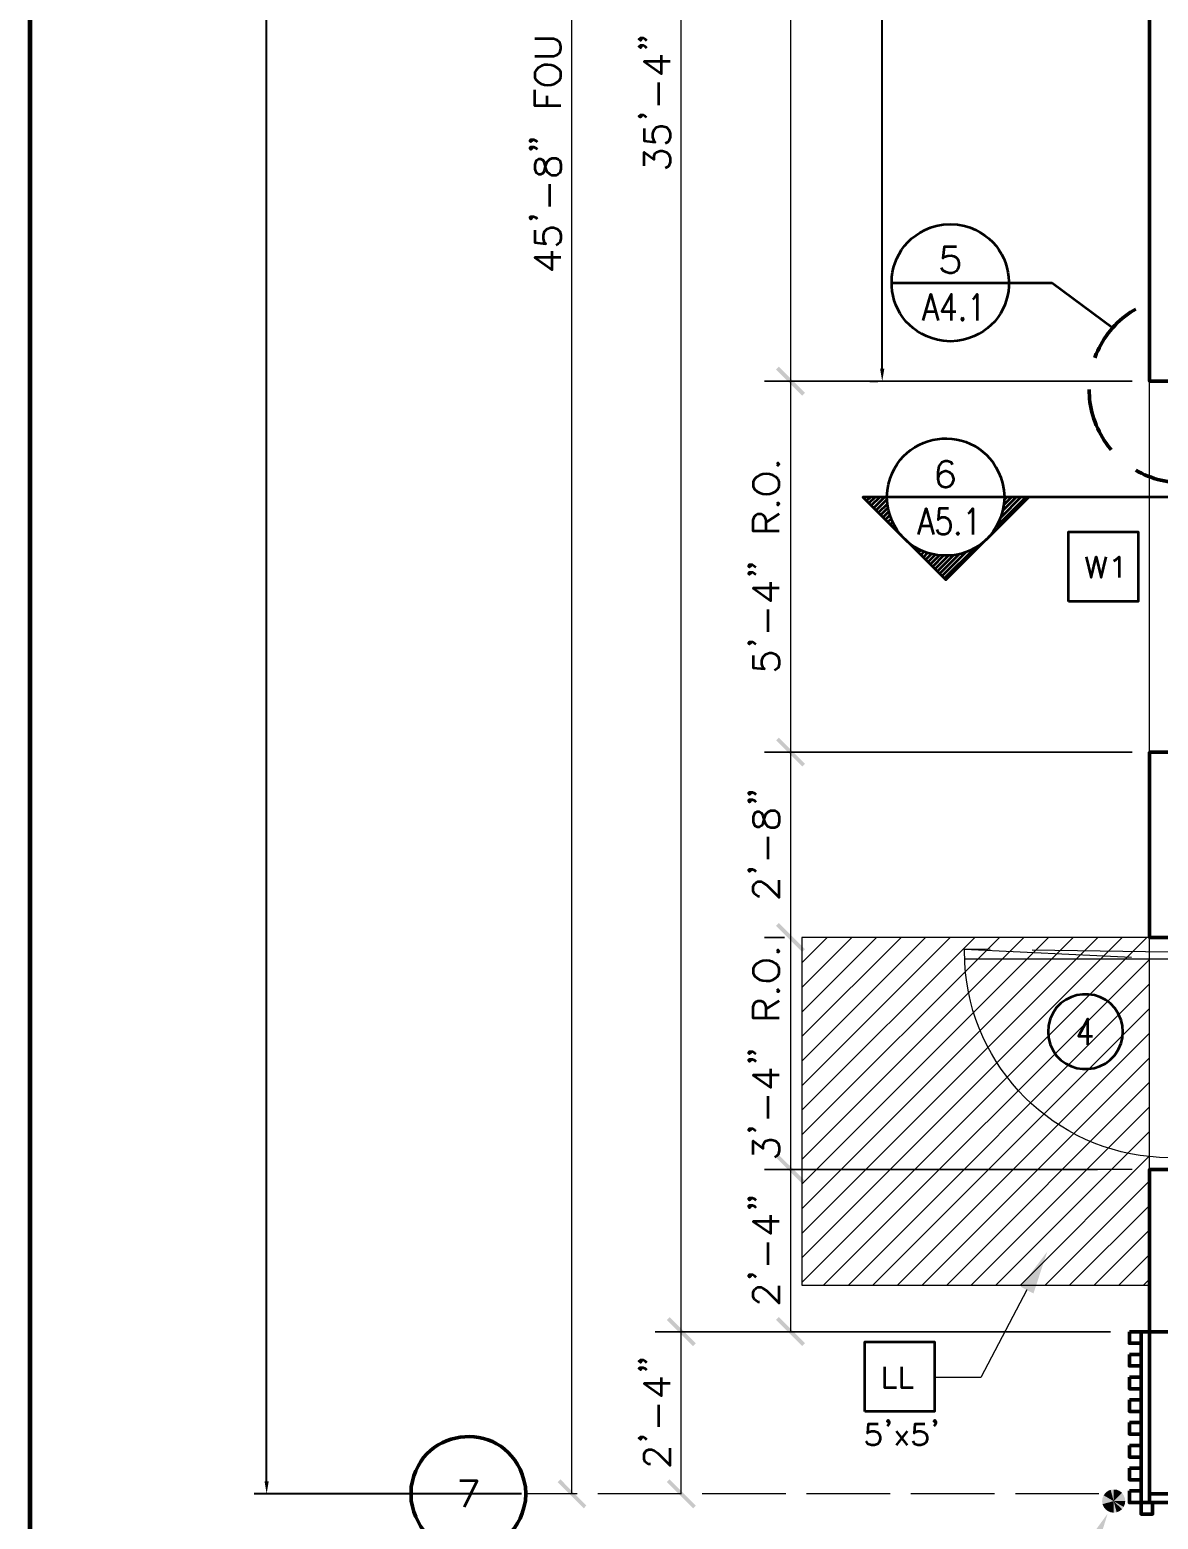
# Model space of a CAD drawing. Header units: inches. Extents: x 5 to 516, y -193 to 129.
# Drawn here: x 9.77 to 25.99, y 37.72 to 59.14 of the extents above; entities that cross this region are included whole.
import ezdxf

# ---------------------------------------------------------------- set-up
doc = ezdxf.new("R2010")
doc.units = ezdxf.units.IN
doc.header["$MEASUREMENT"] = 0
doc.linetypes.add('PDF_IMPORT', pattern=[1, 0.8, -0.2])
for name, color, linetype in [('Highlight', 210, 'Continuous'), ('PDF_Geometry', 7, 'Continuous'), ('PDF_Solid Fills', 7, 'Continuous')]:
    doc.layers.add(name, color=color, linetype=linetype)
doc.styles.get("Standard").update_dxf_attribs({"font": 'arial.ttf'})
doc.dimstyles.get("Standard").update_dxf_attribs({"dimtxt": 0.4, "dimasz": 0.18, "dimexe": 0.18, "dimexo": 0.0625, "dimgap": 0.09, "dimtad": 0, "dimtih": 1, "dimtoh": 1, "dimdec": 4, "dimlfac": 12, "dimzin": 0, "dimdsep": 46, "dimlunit": 4, "dimtxsty": 'Standard', "dimcen": 0.09, "dimadec": 3, "dimazin": 0, "dimtfac": 1, "dimtdec": 4, "dimtofl": 0, "dimtmove": 0, "dimatfit": 3, "dimfxl": 1, "dimtolj": 1, "dimtzin": 0, "dimarcsym": 0})

# ---------------------------------------------------------------- blocks, each defined once
blk = doc.blocks.new('*D3')
at = {"color": 0, "lineweight": -2, "transparency": 16777216}
for p, q in [((21.964, 75.754), (21.847, 75.754)), ((22.027, 75.574), (22.027, 65.484)), ((22.027, 54.264), (22.027, 64.354)), ((21.964, 54.084), (21.847, 54.084))]:
    blk.add_line(p, q, dxfattribs=at)
at = {"color": 0, "transparency": 16777216}
for points in [[(21.997, 75.574), (22.057, 75.574), (22.027, 75.754)], [(21.997, 54.264), (22.057, 54.264), (22.027, 54.084)]]:
    blk.add_solid(points, dxfattribs=at)
at = {"layer": 'Defpoints', "color": 0, "transparency": 16777216}
for p in [(22.027, 75.754), (22.027, 54.084), (22.027, 54.084)]:
    blk.add_point(p, dxfattribs=at)
at = {"color": 0, "transparency": 16777216, "insert": (22.027, 64.919), "char_height": 0.4, "attachment_point": 5}
blk.add_mtext('\\A1;21\'-8{\\H1x;\\S1/16;}"', dxfattribs=at)
blk = doc.blocks.new('*D102')
at = {"layer": 'Defpoints', "color": 0, "transparency": 16777216}
for p in [(16.904, 83.754), (13.178, 38.084), (16.904, 38.084)]:
    blk.add_point(p, dxfattribs=at)
at = {"layer": 'Highlight', "color": 0, "lineweight": -2, "transparency": 16777216}
for p, q in [((16.841, 83.754), (12.998, 83.754)), ((13.178, 83.574), (13.178, 61.484)), ((13.178, 38.264), (13.178, 60.354)), ((16.841, 38.084), (12.998, 38.084))]:
    blk.add_line(p, q, dxfattribs=at)
at = {"layer": 'Highlight', "color": 0, "transparency": 16777216}
for points in [[(13.148, 83.574), (13.208, 83.574), (13.178, 83.754)], [(13.148, 38.264), (13.208, 38.264), (13.178, 38.084)]]:
    blk.add_solid(points, dxfattribs=at)
at = {"layer": 'Highlight', "color": 0, "transparency": 16777216, "insert": (13.178, 60.919), "char_height": 0.4, "attachment_point": 5}
blk.add_mtext('\\A1;45\'-8{\\H1x;\\S1/16;}"', dxfattribs=at)

msp = doc.modelspace()

# ---------------------------------------------------------------- hatches: boundary and pattern name
at = {"layer": 'PDF_Solid Fills', "transparency": 33554559}
for points in [[(20.9169505, 53.9176848), (20.5402975, 54.2943378), (20.5002975, 54.2543378), (20.5002992, 54.2543361), (20.8769659, 53.8776694), (20.9169675, 53.9176711)], [(20.9169659, 48.5843356), (20.5402975, 48.9610041), (20.5002975, 48.9210041), (20.8769659, 48.5443356)], [(20.9169659, 45.9176687), (20.5402975, 46.2943372), (20.5002975, 46.2543372), (20.8769659, 45.8776687)], [(20.9169505, 42.5843506), (20.5402975, 42.9610036), (20.5002975, 42.9210036), (20.5002992, 42.9210018), (20.8769659, 42.5443351), (20.9169675, 42.5843369)], [(19.3469652, 40.2510016), (18.9702969, 40.6276701), (18.9302969, 40.5876701), (19.3069652, 40.2110016)], [(20.5402975, 40.6276701), (20.5002975, 40.5876701), (20.5002992, 40.5876683), (20.8769659, 40.2110016), (20.9169659, 40.2510016), (20.9169642, 40.2510034)], [(17.4002962, 38.2943365), (17.3602962, 38.2543365), (17.3602978, 38.2543348), (17.7369645, 37.8776681), (17.7736312, 37.9176681), (17.7736296, 37.9176699)], [(18.9702969, 38.2943365), (18.9302969, 38.2543365), (18.9302985, 38.2543348), (19.3069652, 37.8776681), (19.3469652, 37.9176681), (19.3469636, 37.9176699)], [(25.1936318, 37.9376674), (25.2102985, 37.8976674), (25.2103012, 37.897669), (25.2369678, 37.8643357), (25.3536318, 37.9810007)], [(25.3536324, 37.9810007), (25.496963, 37.897669), (25.5136297, 37.937669), (25.5136324, 37.9376674), (25.520299, 37.9810007)]]:
    msp.add_hatch(color=256, dxfattribs=at).paths.add_polyline_path(points)
h = msp.add_hatch(color=256, dxfattribs=at)
h.paths.add_polyline_path([(25.3536253, 37.8143357), (25.3969586, 37.8210024), (25.3536253, 37.9810024)])
h.paths.add_polyline_path([(25.3536253, 38.1476691), (25.310292, 38.1443357), (25.3536253, 37.9810024)])
h = msp.add_hatch(color=256, dxfattribs=at)
h.paths.add_polyline_path([(25.1869586, 37.9810024), (25.1936253, 37.937669), (25.3536324, 37.981004)])
h.paths.add_polyline_path([(25.3536324, 37.981004), (25.520292, 37.9810024), (25.5136253, 38.0243357), (25.5136324, 38.0243373), (25.4969657, 38.0643373), (25.4736296, 38.1010024)])
h = msp.add_hatch(color=256, dxfattribs=at)
h.paths.add_polyline_path([(25.3536318, 37.981004), (25.2103012, 38.0643357), (25.1936345, 38.0243357), (25.1936318, 38.0243373), (25.1869651, 37.981004)])
h.paths.add_polyline_path([(25.473634, 37.8643371), (25.4969673, 37.8976704), (25.353634, 37.9810037)])

# ---------------------------------------------------------------- linework, layer by layer
at = {"layer": 'PDF_Geometry', "lineweight": 60}
msp.add_lwpolyline([(144.7703083, 5.7343364), (144.7703083, 95.731007), (9.7736341, 95.731007), (9.7736341, 5.7343364)], dxfattribs=at)
at = {"layer": 'PDF_Geometry', "lineweight": 15}
for points in [[(17.5669629, 38.0843349), (17.5669629, 83.7543384)], [(19.1369636, 38.0843349), (19.1369636, 40.4176684), (19.1369636, 75.7543378)], [(20.7103008, 75.7543378), (20.7103008, 54.0843362), (20.7103008, 48.7510024), (20.7103008, 46.0843355), (20.7103008, 42.7510019), (20.7103008, 40.4176684)], [(25.8702947, 48.7510024), (25.8702947, 54.0843362)], [(26.2103013, 45.774338), (23.210301, 45.774338)], [(25.6202947, 42.7510019), (20.3336274, 42.7510019), (25.1202947, 42.7510019)], [(24.1069618, 41.0176712), (23.4436284, 39.7576711), (22.7769616, 39.7576711)], [(25.3069673, 40.4176684), (18.7636335, 40.4176684), (25.3069673, 40.4176684), (20.3336337, 40.4176684)], [(17.3169629, 38.0843349), (17.1936295, 38.0843349)], [(18.8869635, 38.0843349), (18.7636302, 38.0843349)]]:
    msp.add_lwpolyline(points, dxfattribs=at)
at = {"layer": 'PDF_Geometry', "lineweight": 50}
for points in [[(26.5369614, 54.0843395), (25.8702947, 54.0843395), (25.8702947, 83.7543418), (35.5369622, 83.7543418), (35.5369622, 83.0876751)], [(25.6703028, 55.1210048), (25.5969695, 55.0776715)], [(25.1036361, 54.4776714), (25.0836361, 54.4210048)], [(26.5369614, 48.7510024), (25.8702947, 48.7510024), (25.8702947, 46.0843355), (26.5369614, 46.0843355)], [(25.8702947, 41.0443368), (25.8702947, 42.7510035), (26.5369614, 42.7510035)], [(25.8702947, 42.7510019), (25.8702947, 38.0843349), (41.5369626, 38.0843349), (41.5369626, 39.2110016)], [(26.2036281, 40.4176684), (25.8702947, 40.4176684)], [(15.256966, 38.1843349), (15.2536326, 38.0843349), (15.256966, 37.9876682)], [(16.8769661, 37.8876682), (16.8969661, 37.9876682), (16.9036328, 38.0843349), (16.8969661, 38.1843349), (16.8769661, 38.2843349)]]:
    msp.add_lwpolyline(points, dxfattribs=at)
at = {"layer": 'PDF_Geometry', "lineweight": 35}
for points in [[(17.0336377, 58.7576696), (17.3003043, 58.7576696), (17.3536377, 58.7776696), (17.3903043, 58.811003), (17.406971, 58.8643363), (17.406971, 58.901003), (17.3903043, 58.9543363), (17.3536377, 58.991003), (17.3003043, 59.0076696), (17.0336377, 59.0076696)], [(18.5502936, 59.024339), (18.5669603, 59.004339), (18.5502936, 58.9876723), (18.5302936, 59.004339), (18.5502936, 59.024339), (18.5836269, 59.024339), (18.6202936, 59.004339), (18.6369603, 58.9876723)], [(18.5502936, 58.9176699), (18.5669603, 58.8976699), (18.5502936, 58.8810032), (18.5302936, 58.8976699), (18.5502936, 58.9176699), (18.5836269, 58.9176699), (18.6202936, 58.8976699), (18.6369603, 58.8810032)], [(18.9769581, 58.6843393), (18.6036248, 58.6843393), (18.8536248, 58.5043392), (18.8536248, 58.7743393)], [(17.0503043, 58.5610051), (17.0336377, 58.5276718), (17.0336377, 58.4543384), (17.0503043, 58.4176718), (17.086971, 58.3843384)], [(17.406971, 58.4543384), (17.406971, 58.5276718), (17.3903043, 58.5610051)], [(17.4069694, 58.0443381), (17.033636, 58.0443381), (17.033636, 58.2776715)], [(18.816963, 58.0576709), (18.816963, 58.3810043)], [(17.2103005, 58.0443381), (17.2103005, 58.1876715)], [(18.5502936, 57.9176698), (18.5669603, 57.8976698), (18.5502936, 57.8810032), (18.5302936, 57.8976698), (18.5502936, 57.9176698), (18.5836269, 57.9176698), (18.6202936, 57.8976698), (18.6369603, 57.8810032)], [(18.6036248, 57.7210044), (18.6036248, 57.5410043), (18.7636248, 57.5243377), (18.7469581, 57.5410043), (18.7269581, 57.5943377), (18.7269581, 57.647671), (18.7469581, 57.7010044), (18.7802914, 57.737671), (18.8336248, 57.7543377), (18.8702914, 57.7543377), (18.9236248, 57.737671), (18.9602915, 57.7010044), (18.9769581, 57.647671), (18.9769581, 57.5943377), (18.9602915, 57.5410043), (18.9436248, 57.5243377), (18.9069581, 57.5043377)], [(16.9769699, 57.5610041), (16.9969699, 57.5443374), (16.9769699, 57.5276707), (16.9603032, 57.5443374), (16.9769699, 57.5610041), (17.0136366, 57.5610041), (17.0503032, 57.5443374), (17.0669699, 57.5276707)], [(16.9769699, 57.4543384), (16.9969699, 57.4376717), (16.9769699, 57.4176717), (16.9603032, 57.4376717), (16.9769699, 57.4543384), (17.0136366, 57.4543384), (17.0503032, 57.4376717), (17.0669699, 57.4176717)], [(18.6036248, 57.1843391), (18.6036248, 57.3810058), (18.7469581, 57.2743392), (18.7469581, 57.3276725), (18.7636248, 57.3643392), (18.7802914, 57.3810058), (18.8336248, 57.3976725), (18.8702914, 57.3976725), (18.9236248, 57.3810058), (18.9602915, 57.3443392), (18.9769581, 57.2910058), (18.9769581, 57.2376725), (18.9602915, 57.1843391), (18.9436248, 57.1676725), (18.9069581, 57.1476725)], [(17.2469623, 56.5976692), (17.2469623, 56.9176692)], [(16.9769699, 56.4543383), (16.9969699, 56.4376716), (16.9769699, 56.4176716), (16.9603032, 56.4376716), (16.9769699, 56.4543383), (17.0136366, 56.4543383), (17.0503032, 56.4376716), (17.0669699, 56.4176716)], [(22.8036256, 56.3210026), (22.9036256, 56.3376693), (23.006959, 56.344336), (23.106959, 56.3376693), (23.206959, 56.3210026)], [(17.0336377, 56.2576694), (17.0336377, 56.0810027), (17.1936377, 56.0610027), (17.1736377, 56.0810027), (17.156971, 56.1343361), (17.156971, 56.1876694), (17.1736377, 56.2410028), (17.2103043, 56.2776694), (17.2636377, 56.2943361), (17.3003043, 56.2943361), (17.3536377, 56.2776694), (17.3903043, 56.2410028), (17.406971, 56.1876694), (17.406971, 56.1343361), (17.3903043, 56.0810027), (17.3703043, 56.0610027), (17.336971, 56.0443361)], [(17.406971, 55.8643385), (17.0336377, 55.8643385), (17.2836377, 55.6876718), (17.2836377, 55.9543385)], [(23.0936289, 56.0176724), (22.9169622, 56.0176724), (22.8969622, 55.854339), (22.9169622, 55.874339)], [(22.8969622, 55.6776724), (22.8802956, 55.714339)], [(22.1602928, 55.501003), (23.8502929, 55.501003)], [(23.8503022, 55.501003), (24.4703022, 55.501003)], [(24.4702973, 55.501003), (25.3402974, 54.8543362)], [(22.6169714, 54.9610045), (22.7236381, 55.3376712), (22.8303048, 54.9610045)], [(23.0202918, 54.9610028), (23.0202918, 55.3376695), (22.8836251, 55.0876695), (23.0869584, 55.0876695)], [(23.3269596, 55.2643357), (23.3536262, 55.2843357), (23.3936262, 55.3376691), (23.3936262, 54.9610024)], [(22.6569698, 55.0876695), (22.7903032, 55.0876695)], [(23.106959, 54.6643358), (23.006959, 54.6576691), (22.9036256, 54.6643358)], [(23.0369612, 52.8810042), (23.0202945, 52.9176709), (22.9669612, 52.9343376), (22.9302945, 52.9343376), (22.8769611, 52.9176709), (22.8402945, 52.8643376), (22.8236278, 52.7743376), (22.8236278, 52.6843376), (22.8402945, 52.6143376), (22.8769611, 52.5776709), (22.9302945, 52.5610042), (22.9469612, 52.5610042), (23.0002945, 52.5776709), (23.0369612, 52.6143376), (23.0536278, 52.6676709), (23.0536278, 52.6843376), (23.0369612, 52.7376709), (23.0002945, 52.7743376), (22.9469612, 52.7910042), (22.9302945, 52.7910042), (22.8769611, 52.7743376), (22.8402945, 52.7376709), (22.8236278, 52.6843376)], [(20.1902921, 52.6776699), (20.1736254, 52.6410033), (20.1736254, 52.5710033), (20.1902921, 52.5343366), (20.2269588, 52.5010033)], [(20.5469588, 52.5710033), (20.5469588, 52.6410033), (20.5302921, 52.6776699)], [(22.1002986, 52.3176694), (22.0936322, 52.4176694), (22.1002986, 52.5210027)], [(23.7569654, 52.6210027), (23.7769654, 52.5210027), (23.7836323, 52.4176694)], [(23.783629, 52.4176694), (22.0936288, 52.4176694), (21.7469621, 52.4176694), (22.9402956, 51.2276693), (24.1336291, 52.4176694)], [(21.8569616, 52.4176694), (21.8002949, 52.364336)], [(21.9236256, 52.4176694), (21.8336256, 52.3310027)], [(21.9903031, 52.4176694), (21.8669697, 52.2976694)], [(22.0603036, 52.4176694), (21.903637, 52.2610027)], [(22.0969654, 52.3876706), (21.9369654, 52.2276706)], [(22.100302, 52.3243364), (21.970302, 52.1943364)], [(22.1102982, 52.2676721), (22.0036315, 52.1610054)], [(24.0902924, 52.4176694), (23.6736257, 52.0010027)], [(24.0202919, 52.4176694), (23.7302918, 52.1276694)], [(28.9302993, 52.4176694), (23.7836323, 52.4176694), (23.7769654, 52.3176694), (23.7569654, 52.2176694)], [(23.9536279, 52.4176694), (23.7602945, 52.224336)], [(23.8869639, 52.4176694), (23.7736306, 52.3076694)], [(23.8169634, 52.4176694), (23.7802967, 52.3810027)], [(24.1336274, 52.4176694), (23.7836273, 52.4176694)], [(20.5469707, 51.9276689), (20.1736374, 51.9276689), (20.1736374, 52.0876689), (20.190304, 52.1410023), (20.210304, 52.1610023), (20.2436374, 52.177669), (20.280304, 52.177669), (20.3169707, 52.1610023), (20.3336374, 52.1410023), (20.3536374, 52.0876689), (20.3536374, 51.9276689)], [(20.3536249, 52.0543372), (20.5469582, 52.1776706)], [(22.1202944, 52.2110043), (22.0369611, 52.127671)], [(22.1369638, 52.1576698), (22.0702971, 52.0943364)], [(22.1536332, 52.1076718), (22.1036332, 52.0610051)], [(22.1736256, 52.0610036), (22.1402922, 52.024337)], [(22.5502939, 51.8810042), (22.6569606, 52.2543375), (22.7636273, 51.8810042)], [(22.9802934, 52.2543359), (22.8436267, 52.2543359), (22.8302934, 52.0943359), (22.8436267, 52.1110026), (22.8836267, 52.1310026), (22.9269601, 52.1310026), (22.9669601, 52.1110026), (22.9936267, 52.0776692), (23.0069601, 52.0243359), (23.0069601, 51.9876692), (22.9936267, 51.9343359), (22.9669601, 51.8976692), (22.9269601, 51.8810025), (22.8836267, 51.8810025), (22.8436267, 51.8976692), (22.8302934, 51.9143359), (22.8169601, 51.9510025)], [(23.2602956, 52.1843387), (23.2869623, 52.2010054), (23.3269623, 52.2543387), (23.3269623, 51.8810054)], [(22.1969681, 52.0176721), (22.1736348, 51.9910054)], [(22.2236337, 51.9743371), (22.2069671, 51.9576704)], [(22.2502993, 51.9343387), (22.2402993, 51.9243387)], [(22.2769649, 51.894337), (22.2736316, 51.8910036)], [(22.3103037, 51.8576718), (22.3069703, 51.8576718)], [(22.5902923, 52.0043359), (22.7236256, 52.0043359)], [(22.3769676, 51.7910044), (22.3769676, 51.7876711)], [(22.4136294, 51.7576691), (22.4102961, 51.7543357)], [(22.4536278, 51.7310035), (22.4436278, 51.7210035)], [(22.4936262, 51.7043379), (22.4769595, 51.6876712)], [(22.5369611, 51.6776689), (22.5102944, 51.6543356)], [(22.5802961, 51.6543365), (22.5436294, 51.6210032)], [(22.6269676, 51.6343373), (22.580301, 51.5843373)], [(23.2302934, 51.6276709), (22.8836267, 51.2810043)], [(23.3569617, 51.6843387), (22.9169617, 51.247672)], [(20.1202943, 51.4476715), (20.1369609, 51.4276715), (20.1202943, 51.4110048), (20.1036276, 51.4276715), (20.1202943, 51.4476715), (20.1569609, 51.4476715), (20.1902943, 51.4276715), (20.2102943, 51.4110048)], [(22.6769622, 51.6176714), (22.6136289, 51.5510047)], [(22.7302934, 51.6010054), (22.64696, 51.517672)], [(22.7869611, 51.5910024), (22.6802945, 51.4843357)], [(22.8436289, 51.5810028), (22.7136289, 51.4510028)], [(22.9069698, 51.5776696), (22.7469698, 51.4176696)], [(22.9769704, 51.5776696), (22.783637, 51.3843362)], [(23.0502939, 51.584336), (22.8169606, 51.3476693)], [(23.1336273, 51.5976688), (22.8502939, 51.3143354)], [(24.9569646, 51.5610036), (25.0302979, 51.2610036), (25.1002979, 51.5610036), (25.1736313, 51.2610036), (25.2436313, 51.5610036)], [(25.3569619, 51.5010026), (25.3869619, 51.5176693), (25.4302952, 51.5610026), (25.4302952, 51.2610026)], [(20.1202943, 51.3376692), (20.1369609, 51.3210025), (20.1202943, 51.3043358), (20.1036276, 51.3210025), (20.1202943, 51.3376692), (20.1569609, 51.3376692), (20.1902943, 51.3210025), (20.2102943, 51.3043358)], [(20.5469588, 51.1076717), (20.1736254, 51.1076717), (20.4236254, 50.9276717), (20.4236254, 51.1976717)], [(20.3869637, 50.4810034), (20.3869637, 50.8043367)], [(20.1202943, 50.3376691), (20.1369609, 50.3210024), (20.1202943, 50.3043357), (20.1036276, 50.3210024), (20.1202943, 50.3376691), (20.1569609, 50.3376691), (20.1902943, 50.3210024), (20.2102943, 50.3043357)], [(20.1736254, 50.1410036), (20.1736254, 49.9643369), (20.3336254, 49.9476703), (20.3169588, 49.9643369), (20.2969588, 50.0176703), (20.2969588, 50.0710036), (20.3169588, 50.124337), (20.3536254, 50.1610036), (20.4069588, 50.1776703), (20.4402921, 50.1776703), (20.4936255, 50.1610036), (20.5302921, 50.124337), (20.5469588, 50.0710036), (20.5469588, 50.0176703), (20.5302921, 49.9643369), (20.5136255, 49.9476703), (20.4769588, 49.9276703)], [(20.1202943, 48.1776686), (20.1369609, 48.161002), (20.1202943, 48.141002), (20.1036276, 48.161002), (20.1202943, 48.1776686), (20.1569609, 48.1776686), (20.1902943, 48.161002), (20.2102943, 48.141002)], [(20.1202943, 48.0710029), (20.1369609, 48.0543362), (20.1202943, 48.0343362), (20.1036276, 48.0543362), (20.1202943, 48.0710029), (20.1569609, 48.0710029), (20.1902943, 48.0543362), (20.2102943, 48.0343362)], [(20.3869637, 47.2143371), (20.3869637, 47.5343372)], [(20.1202943, 47.0710028), (20.1369609, 47.0543362), (20.1202943, 47.0343362), (20.1036276, 47.0543362), (20.1202943, 47.0710028), (20.1569609, 47.0710028), (20.1902943, 47.0543362), (20.2102943, 47.0343362)], [(20.2636319, 46.6776685), (20.2436319, 46.6776685), (20.2102986, 46.6976685), (20.1902986, 46.7143352), (20.1736319, 46.7510019), (20.1736319, 46.8210019), (20.1902986, 46.8576685), (20.2102986, 46.8743352), (20.2436319, 46.8910019), (20.2802986, 46.8910019), (20.3169653, 46.8743352), (20.3702986, 46.8376685), (20.5469653, 46.6610018), (20.5469653, 46.9110019)], [(20.1902921, 45.6776694), (20.1736254, 45.6410027), (20.1736254, 45.5710027), (20.1902921, 45.534336), (20.2269588, 45.5010027)], [(20.5469588, 45.5710027), (20.5469588, 45.6410027), (20.5302921, 45.6776694)], [(20.5469707, 44.9276684), (20.1736374, 44.9276684), (20.1736374, 45.0876684), (20.190304, 45.1410017), (20.210304, 45.1610017), (20.2436374, 45.1776684), (20.280304, 45.1776684), (20.3169707, 45.1610017), (20.3336374, 45.1410017), (20.3536374, 45.0876684), (20.3536374, 44.9276684)], [(20.3536249, 45.0543367), (20.5469582, 45.17767)], [(24.4169667, 44.8176696), (24.4103001, 44.7310029), (24.4169667, 44.6476696)], [(24.9836302, 44.5443354), (24.9836302, 44.9176688), (24.8469635, 44.6676688), (25.0502968, 44.6676688)], [(25.4603001, 44.5643362), (25.4803001, 44.6476696), (25.4869668, 44.7310029), (25.4803001, 44.8176696), (25.4603001, 44.8976696)], [(20.1202943, 44.4476709), (20.1369609, 44.4276709), (20.1202943, 44.4110042), (20.1036276, 44.4276709), (20.1202943, 44.4476709), (20.1569609, 44.4476709), (20.1902943, 44.4276709), (20.2102943, 44.4110042)], [(20.1202943, 44.3376686), (20.1369609, 44.3210019), (20.1202943, 44.3043353), (20.1036276, 44.3210019), (20.1202943, 44.3376686), (20.1569609, 44.3376686), (20.1902943, 44.3210019), (20.2102943, 44.3043353)], [(20.5469588, 44.1076712), (20.1736254, 44.1076712), (20.4236254, 43.9276711), (20.4236254, 44.1976712)], [(20.3869637, 43.4810028), (20.3869637, 43.8043362)], [(20.1202943, 43.3376685), (20.1369609, 43.3210019), (20.1202943, 43.3043352), (20.1036276, 43.3210019), (20.1202943, 43.3376685), (20.1569609, 43.3376685), (20.1902943, 43.3210019), (20.2102943, 43.3043352)], [(20.1736254, 42.9643368), (20.1736254, 43.1610035), (20.3169588, 43.0543368), (20.3169588, 43.1076701), (20.3336254, 43.1410035), (20.3536254, 43.1610035), (20.4069588, 43.1776701), (20.4402921, 43.1776701), (20.4936255, 43.1610035), (20.5302921, 43.1243368), (20.5469588, 43.0710035), (20.5469588, 43.0176701), (20.5302921, 42.9643368), (20.5136255, 42.9476701), (20.4769588, 42.9276701)], [(20.1202943, 42.3443348), (20.1369609, 42.3276682), (20.1202943, 42.3076682), (20.1036276, 42.3276682), (20.1202943, 42.3443348), (20.1569609, 42.3443348), (20.1902943, 42.3276682), (20.2102943, 42.3076682)], [(20.1202943, 42.2376691), (20.1369609, 42.2210024), (20.1202943, 42.2010024), (20.1036276, 42.2210024), (20.1202943, 42.2376691), (20.1569609, 42.2376691), (20.1902943, 42.2210024), (20.2102943, 42.2010024)], [(20.5469588, 42.0043351), (20.1736254, 42.0043351), (20.4236254, 41.8276684), (20.4236254, 42.0943351)], [(20.3869637, 41.3810033), (20.3869637, 41.7010034)], [(20.1202943, 41.237669), (20.1369609, 41.2210024), (20.1202943, 41.2010024), (20.1036276, 41.2210024), (20.1202943, 41.237669), (20.1569609, 41.237669), (20.1902943, 41.2210024), (20.2102943, 41.2010024)], [(20.2636319, 40.8443347), (20.2436319, 40.8443347), (20.2102986, 40.8643347), (20.1902986, 40.8810014), (20.1736319, 40.9176681), (20.1736319, 40.9876681), (20.1902986, 41.0243347), (20.2102986, 41.0410014), (20.2436319, 41.0576681), (20.2802986, 41.0576681), (20.3169653, 41.0410014), (20.3702986, 41.0043347), (20.5469653, 40.827668), (20.5469653, 41.0776681)], [(18.5502936, 40.0110013), (18.5669603, 39.9943346), (18.5502936, 39.9743346), (18.5302936, 39.9943346), (18.5502936, 40.0110013), (18.5836269, 40.0110013), (18.6202936, 39.9943346), (18.6369603, 39.9743346)], [(18.5502936, 39.9043356), (18.5669603, 39.8876689), (18.5502936, 39.8676689), (18.5302936, 39.8876689), (18.5502936, 39.9043356), (18.5836269, 39.9043356), (18.6202936, 39.8876689), (18.6369603, 39.8676689)], [(22.0603036, 39.9143352), (22.0603036, 39.6143352), (22.2303036, 39.6143352)], [(22.3036305, 39.9143352), (22.3036305, 39.6143352), (22.4736305, 39.6143352)], [(18.9769581, 39.6710016), (18.6036248, 39.6710016), (18.8536248, 39.4943349), (18.8536248, 39.7610016)], [(18.816963, 39.0476698), (18.816963, 39.3676698)], [(21.9702971, 39.0876682), (21.8269638, 39.0876682), (21.8136304, 38.9576682), (21.8269638, 38.9710015), (21.8702971, 38.9876682), (21.9136304, 38.9876682), (21.9569638, 38.9710015), (21.9836305, 38.9443348), (21.9969638, 38.9010015), (21.9969638, 38.8710015), (21.9836305, 38.8276682), (21.9569638, 38.8010015), (21.9136304, 38.7876682), (21.8702971, 38.7876682), (21.8269638, 38.8010015), (21.8136304, 38.8143348), (21.7969638, 38.8443348)], [(22.1269676, 39.1276699), (22.1136343, 39.1143366), (22.0969676, 39.1276699), (22.1136343, 39.1443366), (22.1269676, 39.1276699), (22.1269676, 39.1010033), (22.1136343, 39.0710033), (22.0969676, 39.0576699)], [(22.3836272, 38.9876689), (22.2269606, 38.7876688)], [(22.2269703, 38.9876689), (22.383637, 38.7876688)], [(22.6403004, 39.0876682), (22.4969671, 39.0876682), (22.4836337, 38.9576682), (22.4969671, 38.9710015), (22.5403004, 38.9876682), (22.5836338, 38.9876682), (22.6269671, 38.9710015), (22.6569671, 38.9443348), (22.6703004, 38.9010015), (22.6703004, 38.8710015), (22.6569671, 38.8276682), (22.6269671, 38.8010015), (22.5836338, 38.7876682), (22.5403004, 38.7876682), (22.4969671, 38.8010015), (22.4836337, 38.8143348), (22.4703004, 38.8443348)], [(22.7969709, 39.1276699), (22.7836376, 39.1143366), (22.7703042, 39.1276699), (22.7836376, 39.1443366), (22.7969709, 39.1276699), (22.7969709, 39.1010033), (22.7836376, 39.0710033), (22.7703042, 39.0576699)], [(18.5502936, 38.9043355), (18.5669603, 38.8876688), (18.5502936, 38.8676688), (18.5302936, 38.8876688), (18.5502936, 38.9043355), (18.5836269, 38.9043355), (18.6202936, 38.8876688), (18.6369603, 38.8676688)], [(18.6936313, 38.5110012), (18.6736313, 38.5110012), (18.6369646, 38.5310012), (18.6202979, 38.5476679), (18.6036313, 38.5843345), (18.6036313, 38.6543345), (18.6202979, 38.6910012), (18.6369646, 38.7076679), (18.6736313, 38.7243345), (18.7102979, 38.7243345), (18.7469646, 38.7076679), (18.800298, 38.6710012), (18.9769646, 38.4943345), (18.9769646, 38.7443345)], [(16.0236278, 37.897669), (16.2036278, 38.2743357), (15.9536278, 38.2743357)]]:
    msp.add_lwpolyline(points, dxfattribs=at)
for points in [[(17.0336377, 57.1343378), (17.0503043, 57.0810044), (17.086971, 57.0610044), (17.1203043, 57.0610044), (17.156971, 57.0810044), (17.1736377, 57.1143378), (17.1936377, 57.1876711), (17.2103043, 57.2410045), (17.246971, 57.2776711), (17.2836377, 57.2943378), (17.336971, 57.2943378), (17.3703043, 57.2776711), (17.3903043, 57.2576711), (17.406971, 57.2043378), (17.406971, 57.1343378), (17.3903043, 57.0810044), (17.3703043, 57.0610044), (17.336971, 57.0443378), (17.2836377, 57.0443378), (17.246971, 57.0610044), (17.2103043, 57.0976711), (17.1936377, 57.1510045), (17.1736377, 57.2243378), (17.156971, 57.2576711), (17.1203043, 57.2776711), (17.086971, 57.2776711), (17.0503043, 57.2576711), (17.0336377, 57.2043378)], [(23.1802988, 54.9976697), (23.1669655, 54.9810031), (23.1802988, 54.9610031), (23.1936322, 54.9810031)], [(20.513632, 52.8910038), (20.5302986, 52.8743372), (20.5469653, 52.8910038), (20.5302986, 52.9110038)], [(20.513632, 52.3210033), (20.5302986, 52.3043366), (20.5469653, 52.3210033), (20.5302986, 52.3376699)], [(23.1136349, 51.9143361), (23.1003015, 51.8976695), (23.1136349, 51.8810028), (23.1269682, 51.8976695)], [(24.703628, 50.9176693), (24.703628, 51.9176693), (25.703628, 51.9176693), (25.703628, 50.9176693)], [(20.1736254, 47.7510023), (20.1902921, 47.697669), (20.2269588, 47.677669), (20.2636254, 47.677669), (20.2969588, 47.697669), (20.3169588, 47.7310023), (20.3336254, 47.8043357), (20.3536254, 47.857669), (20.3869588, 47.8910024), (20.4236254, 47.9110024), (20.4769588, 47.9110024), (20.5136255, 47.8910024), (20.5302921, 47.8743357), (20.5469588, 47.8210023), (20.5469588, 47.7510023), (20.5302921, 47.697669), (20.5136255, 47.677669), (20.4769588, 47.6610023), (20.4236254, 47.6610023), (20.3869588, 47.677669), (20.3536254, 47.7143357), (20.3336254, 47.767669), (20.3169588, 47.837669), (20.2969588, 47.8743357), (20.2636254, 47.8910024), (20.2269588, 47.8910024), (20.1902921, 47.8743357), (20.1736254, 47.8210023)], [(20.513632, 45.8910033), (20.5302986, 45.8743366), (20.5469653, 45.8910033), (20.5302986, 45.9110033)], [(20.513632, 45.3210027), (20.5302986, 45.304336), (20.5469653, 45.3210027), (20.5302986, 45.3376694)], [(21.7769649, 39.2710009), (21.7769649, 40.2710009), (22.7769649, 40.2710009), (22.7769649, 39.2710009)]]:
    msp.add_lwpolyline(points, close=True, dxfattribs=at)
at = {"layer": 'PDF_Geometry', "lineweight": 15}
for points in [[(20.3336274, 54.0843362), (25.6202947, 54.0843362)], [(20.3336274, 48.7510024), (25.6202947, 48.7510024)], [(20.3336276, 46.0843355), (20.6202943, 46.0843355)], [(20.8702943, 46.0843355), (20.8702943, 41.0843351), (25.8702947, 41.0843351), (25.8702947, 46.0843355)]]:
    msp.add_lwpolyline(points, close=True, dxfattribs=at)
at = {"layer": 'PDF_Geometry', "linetype": 'PDF_IMPORT', "lineweight": 15, "ltscale": 0.5}
for points in [[(25.8702947, 48.7510024), (25.8702947, 54.0843378)], [(25.8702947, 42.7510019), (25.8702947, 46.0843355)]]:
    msp.add_lwpolyline(points, dxfattribs=at)
at = {"layer": 'PDF_Geometry', "lineweight": 50}
for points in [[(25.0002995, 53.9643377), (25.0069662, 53.8343377, 0.1474441251), (25.3069662, 53.1143376), (25.3169662, 53.1010043)], [(25.6736259, 52.8043373), (25.7102925, 52.7843373, 0.1482610914), (26.4702926, 52.631004), (26.5769593, 52.6476706)]]:
    msp.add_lwpolyline(points, format="xyb", dxfattribs=at)
at = {"layer": 'PDF_Geometry', "color": 253, "lineweight": 15, "true_color": 0xb3b3b3}
for points in [[(20.8702943, 43.6010047), (23.3569611, 46.0843383)], [(20.8702943, 42.1843379), (24.7702945, 46.0843381)], [(20.8702943, 45.3676709), (21.5902944, 46.0843376)], [(20.8702943, 43.9543373), (23.0036279, 46.0843374)], [(20.8702943, 42.5376705), (24.4169613, 46.0843374)], [(20.8702943, 41.1243369), (25.8302947, 46.0843373)], [(20.8702943, 45.7210034), (21.236961, 46.0843368)], [(20.8702943, 44.3076698), (22.6502945, 46.0843366)], [(20.8702943, 42.8943362), (24.0636279, 46.0843364)], [(20.8702943, 41.4776695), (25.4769612, 46.0843364)], [(20.8702943, 46.0743359), (20.8802943, 46.0843359)], [(20.8702943, 44.6610024), (22.2969611, 46.0843359)], [(20.8702943, 43.2476688), (23.7102945, 46.0843357)], [(20.8702943, 41.831002), (25.1236279, 46.0843356)], [(20.8702943, 45.0143349), (21.9436277, 46.084335)], [(21.1836353, 41.0843351), (25.8703024, 45.7710022)], [(21.5402976, 41.0843351), (25.8702981, 45.4176688)], [(21.893637, 41.0843351), (25.8703041, 45.0643354)], [(22.2469627, 41.0843351), (25.8702964, 44.711002)], [(22.6003021, 41.0843351), (25.8703024, 44.3576686)], [(22.9536278, 41.0843351), (25.8702947, 44.0043354)], [(23.3069671, 41.0843351), (25.8703006, 43.6510021)], [(23.6602929, 41.0843351), (25.870293, 43.2976687)], [(24.0136322, 41.0843351), (25.8702989, 42.9443353)], [(24.3669716, 41.0843351), (25.870305, 42.5876685)], [(24.7202973, 41.0843351), (25.8702975, 42.2343353)], [(25.0736367, 41.0843351), (25.8703034, 41.8810019)], [(25.4269624, 41.0843351), (25.8702958, 41.5276685)], [(25.7803018, 41.0843351), (25.8703018, 41.1743352)]]:
    msp.add_lwpolyline(points, dxfattribs=at)
at = {"layer": 'PDF_Geometry', "lineweight": 15}
msp.add_lwpolyline([(26.3769679, 42.9643368), (26.3769679, 42.9110022), (26.2169609, 42.9110015), (26.2169679, 42.7610019), (26.2503013, 42.7610019), (26.2503013, 42.7510019), (26.2103013, 42.7510019), (26.2103013, 42.9176686), (26.0136345, 42.9243352, -0.3830405479), (23.2136343, 45.7210022), (23.210301, 45.9176689)], format="xyb", dxfattribs=at)
at = {"layer": 'PDF_Geometry', "linetype": 'PDF_IMPORT', "lineweight": 15, "ltscale": 3}
msp.add_lwpolyline([(26.5802964, 45.8676709), (23.210301, 45.9176689), (26.2103013, 45.7743355)], dxfattribs=at)
at = {"layer": 'PDF_Geometry', "lineweight": 50}
for points in [[(25.5802963, 40.4176684), (25.5802963, 40.2510017), (25.746963, 40.2510017), (25.746963, 40.4176684)], [(25.746963, 40.4176701), (25.746963, 37.9610032), (25.8702963, 37.9610032), (25.8702963, 40.4176701)], [(25.5802963, 40.0910015), (25.5802963, 39.9243348), (25.746963, 39.9243348), (25.746963, 40.0910015)], [(25.5802963, 39.7643345), (25.5802963, 39.5976678), (25.746963, 39.5976678), (25.746963, 39.7643345)], [(25.5802963, 39.4376675), (25.5802963, 39.2710009), (25.746963, 39.2710009), (25.746963, 39.4376675)], [(25.5802963, 39.1110006), (25.5802963, 38.9443339), (25.746963, 38.9443339), (25.746963, 39.1110006)], [(25.5802963, 38.7810038), (25.5802963, 38.6143371), (25.746963, 38.6143371), (25.746963, 38.7810038)], [(25.5802963, 38.4543368), (25.5802963, 38.2876702), (25.746963, 38.2876702), (25.746963, 38.4543368)], [(25.5802963, 38.1276699), (25.5802963, 37.9610032), (25.746963, 37.9610032), (25.746963, 38.1276699)], [(25.746963, 37.9610032), (25.746963, 37.7943365), (25.9136297, 37.7943365), (25.9136297, 37.9610032)], [(25.8702947, 38.0843349), (25.8702947, 37.9610016), (28.2036282, 37.9610016), (28.2036282, 38.0843349)]]:
    msp.add_lwpolyline(points, close=True, dxfattribs=at)
at = {"layer": 'PDF_Geometry', "linetype": 'PDF_IMPORT', "lineweight": 15, "ltscale": 1.5}
msp.add_lwpolyline([(25.1403006, 38.0843349), (16.9036263, 38.0843349)], dxfattribs=at)
at = {"layer": 'PDF_Geometry', "lineweight": 35}
for points in [[(17.3903043, 58.5610051), (17.3085821, 58.6611162), (17.1331377, 58.6655607), (17.0503043, 58.5610051)], [(17.086971, 58.3843384), (17.175471, 58.3112829), (17.3745821, 58.3404495), (17.406971, 58.4543384)], [(22.9036256, 54.6643358), (21.9726811, 54.8034469), (21.895959, 56.0676137), (22.8036256, 56.3210026)], [(23.206959, 56.3210026), (24.1146257, 56.0676137), (24.0379035, 54.8034469), (23.106959, 54.6643358)], [(22.9169622, 55.874339), (23.2346289, 55.992839), (23.1740734, 55.4979501), (22.8969622, 55.6776724)], [(22.1002986, 52.5210027), (22.2412432, 53.4509473), (23.5084099, 53.5282805), (23.7569654, 52.6210027)], [(20.5302921, 52.6776699), (20.4474588, 52.7822255), (20.2720143, 52.7777811), (20.1902921, 52.6776699)], [(20.2269588, 52.5010033), (20.3228477, 52.4301699), (20.5095143, 52.4531699), (20.5469588, 52.5710033)], [(23.7569654, 52.2176694), (23.5083544, 51.3103915), (22.2412432, 51.3877249), (22.1002986, 52.3176694)], [(20.5302921, 45.6776694), (20.4474588, 45.782225), (20.2720143, 45.7777805), (20.1902921, 45.6776694)], [(20.2269588, 45.5010027), (20.3228477, 45.4301694), (20.5095143, 45.4531694), (20.5469588, 45.5710027)], [(25.4603001, 44.8976696), (25.2808001, 45.4342252), (24.5143001, 45.3751141), (24.4169667, 44.8176696)], [(24.4169667, 44.6476696), (24.5120223, 44.0889473), (25.2784668, 44.0287251), (25.4603001, 44.5643362)]]:
    msp.add_open_spline(points, degree=3, dxfattribs=at)
at = {"layer": 'PDF_Geometry', "lineweight": 50}
for points in [[(25.5969695, 55.0776715), (25.3775806, 54.9365604), (25.2056917, 54.7163381), (25.1036361, 54.4776714)], [(16.8769661, 38.2843349), (16.6392994, 39.1700017), (15.3881882, 39.0928905), (15.256966, 38.1843349)], [(15.256966, 37.9876682), (15.3866326, 37.0792793), (16.640855, 37.0021681), (16.8769661, 37.8876682)]]:
    msp.add_open_spline(points, degree=3, dxfattribs=at)
at = {"layer": 'PDF_Solid Fills', "lineweight": 35, "transparency": 33554559}
msp.add_solid([(24.0169688, 41.064336), (24.4003022, 41.5710027), (24.2003022, 40.9676693)], dxfattribs=at)
at = {"layer": 'PDF_Solid Fills', "lineweight": 50, "transparency": 33554559}
for points in [[(25.270292, 38.1276699), (25.2369586, 38.1010032), (25.3536253, 37.9810032)], [(25.3103039, 38.1443359), (25.2703039, 38.1276692), (25.3536372, 37.9810025)], [(25.4369586, 38.1276699), (25.3969586, 38.1443365), (25.3536253, 37.9810032)], [(25.3969603, 38.1443359), (25.3536269, 38.1476692), (25.3536269, 37.9810025)], [(25.473634, 38.1010043), (25.4369673, 38.127671), (25.353634, 37.9810043)], [(25.2369668, 38.1010043), (25.2103001, 38.0643376), (25.3536334, 37.9810043)], [(25.2369668, 37.8643371), (25.2703001, 37.8376704), (25.3536334, 37.9810037)], [(25.270292, 37.8376681), (25.310292, 37.8210014), (25.3536253, 37.9810014)], [(25.3103039, 37.8210021), (25.3536372, 37.8143354), (25.3536372, 37.9810021)], [(25.4369586, 37.8376681), (25.4736253, 37.8643347), (25.3536253, 37.9810014)], [(25.3969603, 37.8210021), (25.4369603, 37.8376688), (25.3536269, 37.9810021)]]:
    msp.add_solid(points, dxfattribs=at)
at = {"layer": 'PDF_Solid Fills', "lineweight": 9, "transparency": 33554559}
msp.add_solid([(25.0802963, 37.1976703), (25.266963, 37.8010037), (24.8936296, 37.2910037)], dxfattribs=at)

# ---------------------------------------------------------------- dimensions: what is measured, and where the dimension line sits
dim = msp.add_linear_dim(base=(22.0266704, 54.0843362), p1=(22.0266704, 75.7543412), p2=(22.0266704, 54.0843362), angle=90, dimstyle='Standard')
dim.commit()
dim.dimension.update_dxf_attribs({"geometry": '*D3', "text_midpoint": (22.0266704, 64.9193387)})
at = {"layer": 'Highlight'}
dim = msp.add_linear_dim(base=(13.1778005, 38.0843349), p1=(16.9036263, 83.7543418), p2=(16.9036263, 38.0843349), angle=270, dimstyle='Standard', dxfattribs=at)
dim.commit()
dim.dimension.update_dxf_attribs({"geometry": '*D102', "text_midpoint": (13.1778005, 60.9193384)})

doc.saveas('drawing.dxf')
